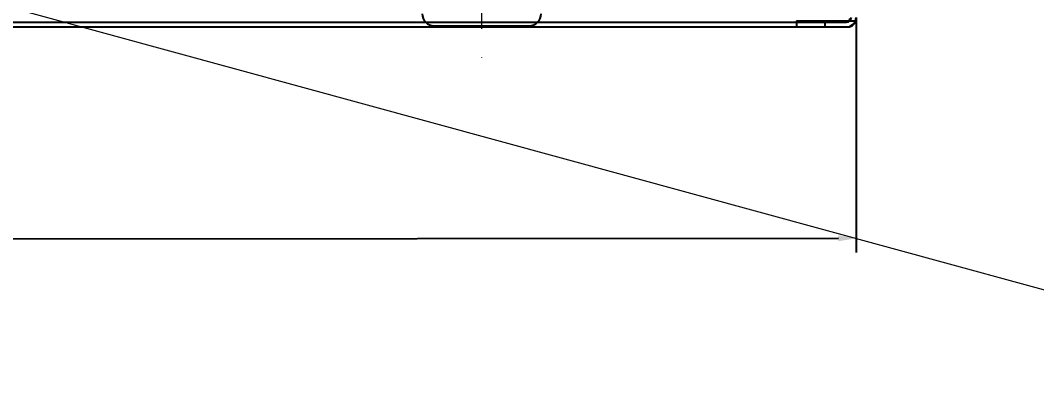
# Model space of a CAD drawing. Header units: millimetres. Extents: x 8127 to 36426, y -6229 to 13228.
# Drawn here: x 20674.9 to 21102.4, y 10438.4 to 10594 of the extents above; entities that cross this region are included whole.
import ezdxf

# ---------------------------------------------------------------- set-up
doc = ezdxf.new("R2010")
doc.units = ezdxf.units.MM
doc.header["$LTSCALE"] = 4
doc.linetypes.add('ACAD_ISO10W100', pattern=[18, 12, -3, 0, -3])
doc.layers.add('标注、文本', color=3, linetype='Continuous', lineweight=25)
doc.layers.add('铁心', color=3, linetype='Continuous', lineweight=0)
doc.styles.add('TH_GBDIM', font='romans.shx', dxfattribs={"width": 0.8, "bigfont": 'gbcbig.shx'})
doc.dimstyles.new('TH_GBDIM1', dxfattribs={"dimscale": 3, "dimtxt": 3.5, "dimasz": 2.5, "dimexe": 2, "dimexo": 0, "dimgap": 1.5, "dimtad": 1, "dimdec": 1, "dimlfac": 0.03937, "dimzin": 0, "dimdsep": 46, "dimtxsty": 'TH_GBDIM', "dimcen": 2.5, "dimclrd": 3, "dimclre": 256, "dimclrt": 2, "dimadec": 0, "dimazin": 0, "dimtfac": 0.714286, "dimtdec": 1, "dimtmove": 0, "dimatfit": 3, "dimfxl": 1, "dimtzin": 0, "dimlwd": -1, "dimlwe": -1, "dimarcsym": 0})

# ---------------------------------------------------------------- blocks, each defined once
blk = doc.blocks.new('*D290')
at = {"layer": 'Defpoints', "color": 0, "transparency": 16777216}
for p in [(20111.47, 10594.74), (21026.47, 10595.24), (21026.52, 10502.42)]:
    blk.add_point(p, dxfattribs=at)
at = {"layer": '标注、文本', "transparency": 16777216}
for p, q in [((20111.47, 10594.74), (20111.52, 10495.92)), ((21026.47, 10595.24), (21026.53, 10496.42))]:
    blk.add_line(p, q, dxfattribs=at)
at = {"layer": '标注、文本', "color": 3, "transparency": 16777216}
blk.add_line((20119.02, 10501.92), (21019.02, 10502.42), dxfattribs=at)
for points in [[(20119.02, 10503.17), (20119.02, 10500.67), (20111.52, 10501.92)], [(21019.02, 10503.67), (21019.02, 10501.17), (21026.52, 10502.42)]]:
    blk.add_solid(points, dxfattribs=at)
at = {"layer": '标注、文本', "color": 2, "transparency": 16777216, "insert": (20569.01, 10514.67), "char_height": 10.5, "attachment_point": 5, "rotation": 0.0313, "style": 'TH_GBDIM'}
blk.add_mtext('36.0 [915.00]', dxfattribs=at)

msp = doc.modelspace()

# ---------------------------------------------------------------- linework, layer by layer
at = {"layer": '标注、文本', "color": 1, "linetype": 'ACAD_ISO10W100', "lineweight": 18}
msp.add_line((20868.97, 10638.37), (20868.97, 10576.15), dxfattribs=at)
at = {"layer": '标注、文本'}
for p, q in [((21001.47, 10593.74), (21022.97, 10593.74)), ((21001.47, 10593.74), (21001.47, 10591.24)), ((21001.47, 10593.74), (21026.32, 10593.74)), ((20115.47, 10593.24), (21022.47, 10593.24)), ((20115.47, 10591.24), (21022.47, 10591.24)), ((20136.47, 10591.24), (21001.47, 10591.24)), ((20848.97, 10591.74), (20888.97, 10591.74)), ((21001.47, 10591.24), (21022.97, 10591.24)), ((21001.47, 10591.24), (21022.97, 10591.24)), ((21013.47, 10591.24), (21013.47, 10593.24))]:
    msp.add_line(p, q, dxfattribs=at)
for centre, radius, start, end in [((20848.97, 10596.74), 5, 180, 270), ((20888.97, 10596.74), 5, 270, 0), ((21022.47, 10595.24), 4, 270, 0), ((21022.47, 10595.24), 2, 270, 0), ((21022.97, 10594.74), 3.5, 270, 0), ((21022.97, 10594.74), 1, 270, 0)]:
    msp.add_arc(centre, radius, start, end, dxfattribs=at)
at = {"layer": '铁心', "lineweight": 13}
msp.add_lwpolyline([(20544.09, 10634.1), (21260.63, 10438.42), (21260.63, 10438.42)], dxfattribs=at)

# ---------------------------------------------------------------- dimensions: what is measured, and where the dimension line sits
at = {"layer": '标注、文本'}
dim = msp.add_aligned_dim(p1=(20111.47, 10594.74), p2=(21026.47, 10595.24), distance=-92.82, dimstyle='TH_GBDIM1', dxfattribs=at)
dim.commit()
dim.dimension.update_dxf_attribs({"geometry": '*D290', "text_midpoint": (20569.01, 10514.67)})

doc.saveas('drawing.dxf')
